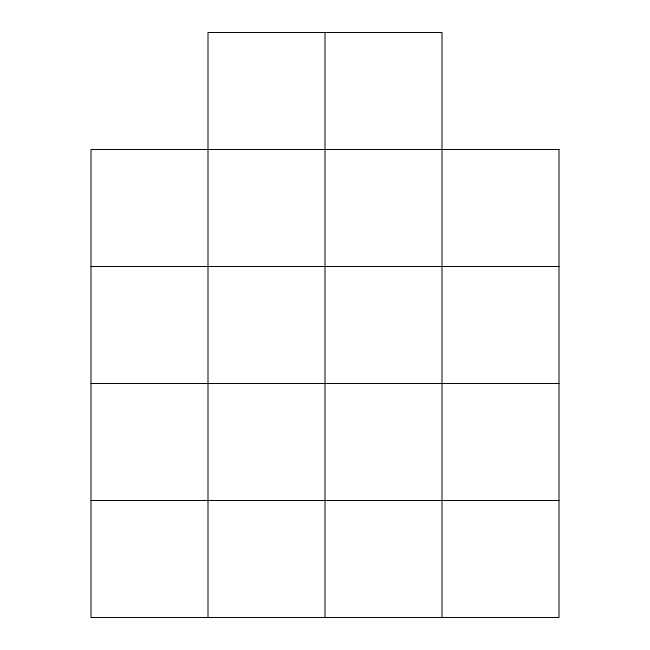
<?xml version="1.0" encoding="UTF-8"?>
<svg xmlns="http://www.w3.org/2000/svg" width="650" height="650" viewBox="0 0 650 650"><rect width="100%" height="100%" fill="white"/><g stroke="black" fill="none" stroke-linecap="round" stroke-linejoin="round"><path stroke-width="0.97" d="M91 266.5L559 266.5M91 383.5L559 383.5M91 500.5L559 500.5M442 617.5L442 32.5L208 32.5L208 617.5M325 32.5L325 617.5M559 149.5L91 149.5L91 617.5L559 617.5L559 149.5"/></g></svg>
